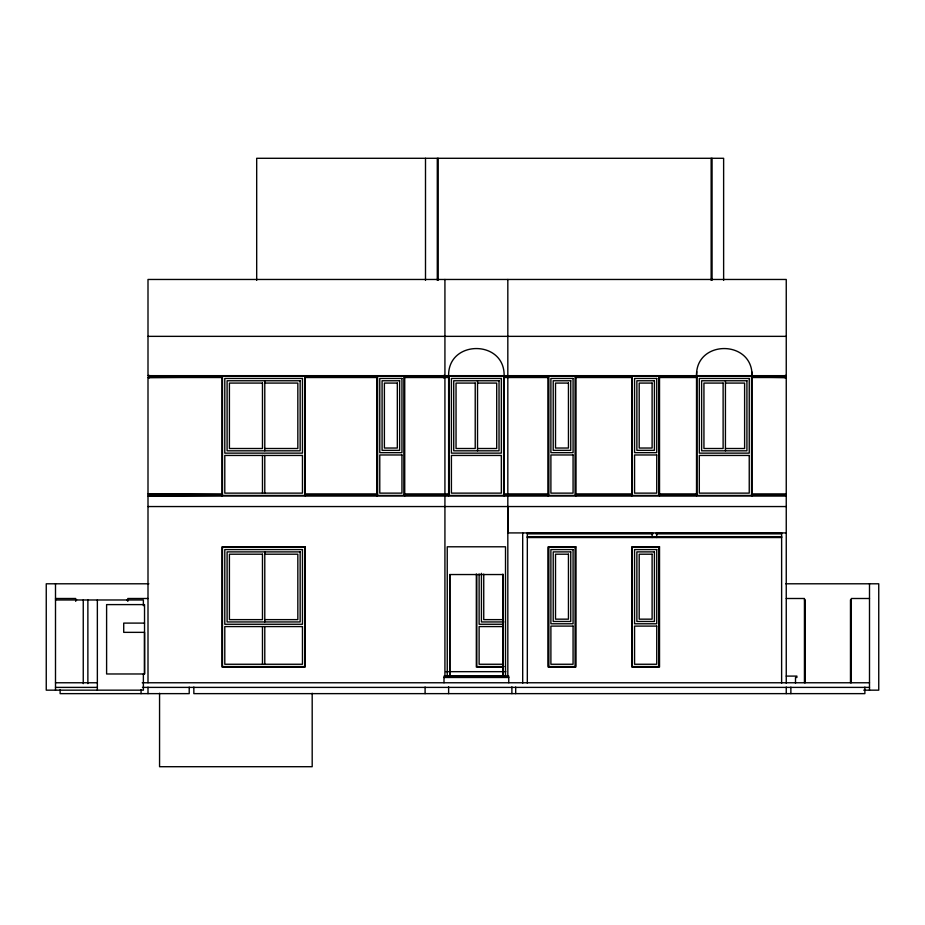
<?xml version="1.0" encoding="UTF-8"?>
<svg xmlns="http://www.w3.org/2000/svg" width="925" height="925" viewBox="0 0 925 925"><rect width="100%" height="100%" fill="white"/><g stroke="black" fill="none" stroke-linecap="round" stroke-linejoin="round"><path stroke-width="1.39" d="M144.531 673.978L144.531 604.603L106.606 604.603L106.606 673.978L144.531 673.978L144.531 632.353L123.719 632.353L123.719 623.103L144.531 623.103M377.458 495.442L377.458 376.14L404.26 376.14L404.26 495.442L377.458 495.442L377.458 376.14M404.26 495.442L404.26 376.14M449.781 574.541L449.781 676.291L449.781 574.541L502.969 574.541L502.969 676.291L502.922 574.113M507.825 506.553L507.825 532.916L786.25 532.916M548.583 666.567L548.583 547.265L575.385 547.265L575.385 666.567L548.583 666.567L548.583 547.265M548.583 495.442L548.583 376.14L575.385 376.14L575.385 495.442L548.583 495.442L548.583 376.14M575.385 666.567L575.385 547.265M575.385 495.442L575.385 376.14M632.249 666.567L632.249 547.265L659.051 547.265L659.051 666.567L632.249 666.567L632.249 547.265M632.249 495.442L632.249 376.14L659.051 376.14L659.051 495.442L632.249 495.442L632.249 376.14M659.051 666.567L659.051 547.265M659.051 495.442L659.051 376.14M752.025 495.916L752.025 375.666C752.592 339.556 695.797 339.51 696.525 375.666L696.525 495.916M696.756 371.711L696.525 376.128L659.525 376.128M222 494.528L148 494.066L148 377.516L222 377.053M148 682.766L148 495.916L222 495.453M507.825 377.516L507.825 375.666M507.825 495.916L507.825 494.066M752.025 376.128L786.25 375.666L148 375.666L148 279.466L786.25 279.466L786.25 683.228M148 495.916L786.25 495.916L786.25 494.066L752.025 494.066M148 336.353L786.25 336.353M148 375.666L222 376.128M305.25 376.128L376.984 376.128M404.734 376.128L448.625 376.128M504.125 376.128L548.109 376.128M575.859 376.128L631.775 376.128M305.25 377.053L376.984 377.053M404.734 377.053L448.625 377.053M504.125 377.053L548.109 377.053M575.859 377.053L631.775 377.053M659.525 377.053L696.525 377.053M752.025 377.053L786.25 377.516L752.025 377.516M148 377.516L222 377.516M305.25 377.516L376.984 377.516M404.734 377.516L448.625 377.516M504.125 377.516L548.109 377.516M575.859 377.516L631.775 377.516M659.525 377.516L696.525 377.516M264.781 383.077L297.838 383.077L297.838 448.509L264.781 448.509M477.531 383.077L496.713 383.077L496.713 448.509L477.531 448.509M725.431 383.077L744.613 383.077L744.613 448.509L725.431 448.509M148 494.066L222 494.066M305.25 494.066L376.984 494.066M404.734 494.066L448.625 494.066M504.125 494.066L548.109 494.066M575.859 494.066L631.775 494.066M659.525 494.066L696.525 494.066M305.25 494.528L376.984 494.528M404.734 494.528L448.625 494.528M504.125 494.528L548.109 494.528M575.859 494.528L631.775 494.528M659.525 494.528L696.525 494.528M752.025 494.528L785.788 494.528M305.25 495.453L376.984 495.453M404.734 495.453L448.625 495.453M504.125 495.453L548.109 495.453M575.859 495.453L631.775 495.453M659.525 495.453L696.525 495.453M752.025 495.453L785.788 495.453M148 506.553L786.25 506.553M527.319 533.367L653.027 533.367M655.918 533.367L781.625 533.367M527.319 533.794L653.027 533.794M655.918 533.794L781.625 533.794M527.319 536.662L781.625 536.662M527.319 537.09L781.625 537.09M527.319 537.541L781.625 537.541M264.781 554.202L297.838 554.202L297.838 619.634L264.781 619.634M148.867 583.791L46.25 583.791L46.25 690.166L143.375 690.166L143.375 673.978M785.788 583.791L878.75 583.791L878.75 690.166L863.73 690.166M55.5 598.498L75.711 598.498L75.711 601.354M148 598.498L127.789 598.498L127.789 601.354M786.25 598.498L804.438 598.498L804.438 682.766M869.5 598.498L851.312 598.498L851.312 682.766M75.711 599.886L76.636 599.886M126.864 599.886L127.789 599.886M804.438 599.886L805.27 599.886L805.27 682.766M851.312 599.886L850.48 599.886L850.48 682.766M55.5 599.978L143.375 599.978L143.375 605.702M502.922 619.634L483.74 619.634L483.74 574.113M503.836 621.947L481.428 621.947L481.428 573.338M503.362 624.259L479.115 624.259L479.115 573.997M503.362 626.572L479.115 626.572L479.115 664.254L503.362 664.254M504.079 666.567L476.803 666.567L476.803 574.575M503.362 667.041L476.329 667.041L476.329 573.986M445.769 671.666L505.778 671.666M786.25 676.094L796.888 676.094L796.888 677.482L795.5 677.482L795.5 683.228M445.769 676.291L505.778 676.291M444 677.482L508.75 677.482M55.5 682.766L97.356 682.766M142.23 682.766L869.5 682.766M55.5 687.391L97.356 687.391M142.462 687.391L869.5 687.391M751.701 371.711L751.979 375.666M869.5 583.791L869.5 690.166M864.875 687.125L864.875 693.634L193.845 693.634L193.845 687.032M790.875 687.125L790.875 693.634M786.25 687.032L786.25 693.634M785.788 376.128L785.788 377.053M785.325 375.296L785.325 378.186M781.625 532.916L781.625 683.228M725.431 380.765L725.431 450.822M723.628 280.414L723.628 158.291L256.688 158.291L256.688 280.344M712.065 158.291L712.065 280.344M711.14 158.291L711.14 280.344M659.525 375.666L659.525 495.916M656.75 532.916L656.75 537.541M652.125 532.916L652.125 537.541M631.775 375.666L631.775 495.916M575.859 375.666L575.859 495.916M548.109 375.666L548.109 495.916M527.319 532.916L527.319 683.228M522.694 532.916L522.694 683.228M515.688 687.032L515.688 693.634M511.895 686.836L511.895 693.634M508.75 682.766L508.75 676.094L444 676.094L444 682.766M507.825 279.466L507.825 676.903M505.512 676.603L505.512 546.791L447.238 546.791L447.238 676.603M504.125 495.916L504.125 375.666C504.772 339.533 447.978 339.533 448.625 375.666L448.625 495.916M477.531 380.765L477.531 450.822M448.625 686.836L448.625 693.634M444.925 279.466L444.925 676.88M444 375.296L444 378.186M438.219 158.291L438.219 280.344M437.294 158.291L437.294 280.344M425.5 158.291L425.5 280.344M425.095 687.032L425.095 693.634M404.734 375.666L404.734 495.916M376.984 375.666L376.984 495.916M312.188 693.253L312.188 766.709L159.562 766.709L159.562 693.253M305.25 375.666L305.25 495.916M264.781 380.765L264.781 450.822M264.781 455.447L264.781 493.129M264.781 551.89L264.781 621.947M264.781 626.572L264.781 664.254M262.469 455.447L262.469 493.129M262.469 626.572L262.469 664.254M222 375.666L222 495.916M189.22 687.125L189.22 693.634L60.125 693.634L60.125 689.726M148.925 375.296L148.925 378.186M148.463 376.128L148.463 377.053M148.463 494.528L148.463 495.453M148 687.125L148 693.634M141.062 689.726L141.062 693.634M97.356 599.978L97.356 690.166M87.875 599.978L87.875 683.633M83.25 599.978L83.25 683.633M55.5 583.791L55.5 690.166M304.776 376.14L222.474 376.14L222.474 495.442L304.776 495.442L304.776 376.14M503.651 376.14L449.099 376.14L449.099 495.442L503.651 495.442L503.651 376.14M751.551 376.14L696.999 376.14L696.999 495.442L751.551 495.442L751.551 376.14M302.463 378.452L224.787 378.452L224.787 453.134L302.463 453.134L302.463 378.452M401.947 378.452L379.77 378.452L379.77 452.66L401.947 452.66L401.947 378.452M501.338 378.452L451.412 378.452L451.412 453.134L501.338 453.134L501.338 378.452M573.072 378.452L550.895 378.452L550.895 452.66L573.072 452.66L573.072 378.452M656.738 378.452L634.562 378.452L634.562 452.66L656.738 452.66L656.738 378.452M749.238 378.452L699.312 378.452L699.312 453.134L749.238 453.134L749.238 378.452M300.151 380.765L227.099 380.765L227.099 450.822L300.151 450.822L300.151 380.765M399.635 380.765L382.083 380.765L382.083 450.348L399.635 450.348L399.635 380.765M499.026 380.765L453.724 380.765L453.724 450.822L499.026 450.822L499.026 380.765M570.76 380.765L553.208 380.765L553.208 450.348L570.76 450.348L570.76 380.765M654.426 380.765L636.874 380.765L636.874 450.348L654.426 450.348L654.426 380.765M746.926 380.765L701.624 380.765L701.624 450.822L746.926 450.822L746.926 380.765M262.469 383.077L229.412 383.077L229.412 448.509L262.469 448.509L262.469 383.077M397.322 383.077L384.395 383.077L384.395 448.035L397.322 448.035L397.322 383.077M475.219 383.077L456.037 383.077L456.037 448.509L475.219 448.509L475.219 383.077M568.447 383.077L555.52 383.077L555.52 448.035L568.447 448.035L568.447 383.077M652.113 383.077L639.187 383.077L639.187 448.035L652.113 448.035L652.113 383.077M723.119 383.077L703.937 383.077L703.937 448.509L723.119 448.509L723.119 383.077M401.947 454.973L379.77 454.973L379.77 493.129L401.947 493.129L401.947 454.973M573.072 454.973L550.895 454.973L550.895 493.129L573.072 493.129L573.072 454.973M656.738 454.973L634.562 454.973L634.562 493.129L656.738 493.129L656.738 454.973M302.463 455.447L224.787 455.447L224.787 493.129L302.463 493.129L302.463 455.447M501.338 455.447L451.412 455.447L451.412 493.129L501.338 493.129L501.338 455.447M749.238 455.447L699.312 455.447L699.312 493.129L749.238 493.129L749.238 455.447M305.25 546.791L222 546.791L222 667.041L305.25 667.041L305.25 546.791M575.859 546.791L548.109 546.791L548.109 667.041L575.859 667.041L575.859 546.791M659.525 546.791L631.775 546.791L631.775 667.041L659.525 667.041L659.525 546.791M304.776 547.265L222.474 547.265L222.474 666.567L304.776 666.567L304.776 547.265M302.463 549.577L224.787 549.577L224.787 624.259L302.463 624.259L302.463 549.577M573.072 549.577L550.895 549.577L550.895 623.785L573.072 623.785L573.072 549.577M656.738 549.577L634.562 549.577L634.562 623.785L656.738 623.785L656.738 549.577M300.151 551.89L227.099 551.89L227.099 621.947L300.151 621.947L300.151 551.89M570.76 551.89L553.208 551.89L553.208 621.473L570.76 621.473L570.76 551.89M654.426 551.89L636.874 551.89L636.874 621.473L654.426 621.473L654.426 551.89M262.469 554.202L229.412 554.202L229.412 619.634L262.469 619.634L262.469 554.202M568.447 554.202L555.52 554.202L555.52 619.16L568.447 619.16L568.447 554.202M652.113 554.202L639.187 554.202L639.187 619.16L652.113 619.16L652.113 554.202M573.072 626.098L550.895 626.098L550.895 664.254L573.072 664.254L573.072 626.098M656.738 626.098L634.562 626.098L634.562 664.254L656.738 664.254L656.738 626.098M302.463 626.572L224.787 626.572L224.787 664.254L302.463 664.254L302.463 626.572"/></g></svg>
